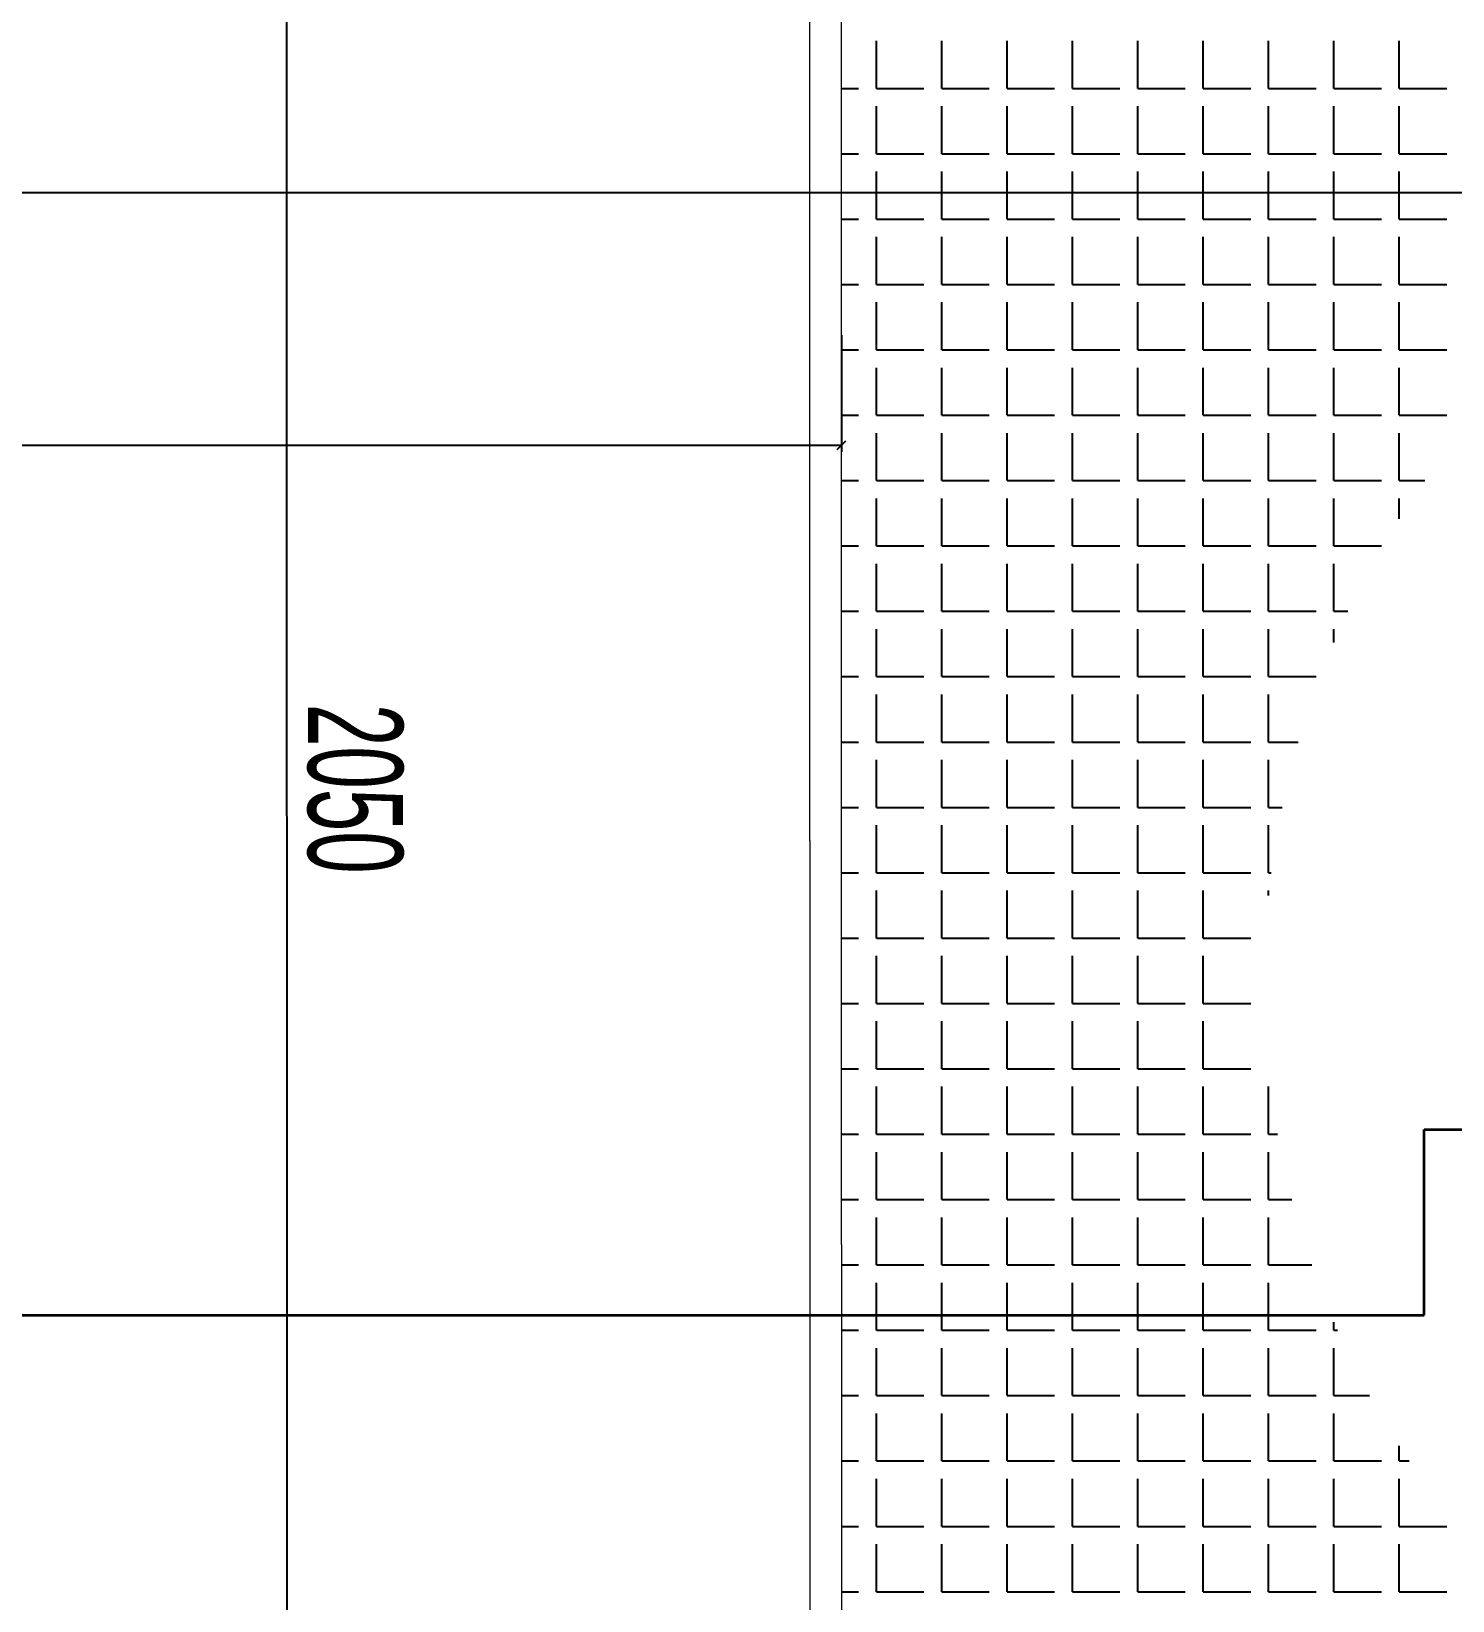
# Model space of a CAD drawing. Header units: inches. Extents: x -7543 to -822, y 102837 to 190349.
# Drawn here: x -837.23231 to -837.18746, y 102837.07522 to 102837.12474 of the extents above; entities that cross this region are included whole.
import ezdxf

# ---------------------------------------------------------------- set-up
doc = ezdxf.new("R2010")
doc.units = ezdxf.units.IN
doc.header["$MEASUREMENT"] = 0
doc.linetypes.add('ACAD_ISO03W100', pattern=[30, 12, -18])
doc.layers.get('0').update_dxf_attribs({"lineweight": 25})
doc.layers.add('BALKON', color=7, linetype='Continuous', lineweight=20, true_color=0xffaaa9)
doc.layers.add('DUVAR', color=7, linetype='Continuous', lineweight=35, true_color=0xfc4642)
doc.layers.add('ICOL', color=55, linetype='Continuous', lineweight=25)
doc.layers.add('TARAMA', color=8, linetype='Continuous', lineweight=25)
doc.styles.add('OLCU', font='tromand.shx', dxfattribs={"width": 0.6, "height": 12})

msp = doc.modelspace()

# ---------------------------------------------------------------- linework, layer by layer
at = {"color": 0, "linetype": 'ByBlock', "lineweight": -2}
msp.add_line((-837.206881, 102837.111546), (-837.206611, 102837.111816), dxfattribs=at)
at = {"layer": 'BALKON'}
for p, q in [((-837.207746, 102837.099212), (-837.207746, 102837.136587)), ((-837.206746, 102837.086462), (-837.206746, 102837.136587)), ((-837.207746, 102837.099212), (-837.207746, 102837.049087)), ((-837.206746, 102837.086462), (-837.206746, 102837.049087))]:
    msp.add_line(p, q, dxfattribs=at)
at = {"layer": 'DUVAR', "linetype": 'ACAD_ISO03W100'}
for p, q in [((-837.188363, 102837.084224), (-837.188363, 102837.090087)), ((-837.188363, 102837.090087), (-837.126708, 102837.090087)), ((-837.297629, 102837.084224), (-837.188363, 102837.084224))]:
    msp.add_line(p, q, dxfattribs=at)
at = {"layer": 'ICOL'}
for p, q in [((-837.224233, 102837.049105), (-837.224248, 102837.151587)), ((-837.339871, 102837.119659), (-837.146121, 102837.119659)), ((-837.279246, 102837.111681), (-837.206746, 102837.111681))]:
    msp.add_line(p, q, dxfattribs=at)
at = {"layer": 'ICOL', "color": 53}
msp.add_line((-837.206746, 102837.115158), (-837.206746, 102837.111471), dxfattribs=at)
at = {"layer": 'TARAMA'}
for p, q in [((-837.205645, 102837.12294), (-837.205645, 102837.12444)), ((-837.203582, 102837.12294), (-837.203582, 102837.12444)), ((-837.20152, 102837.12294), (-837.20152, 102837.12444)), ((-837.199457, 102837.12294), (-837.199457, 102837.12444)), ((-837.197395, 102837.12294), (-837.197395, 102837.12444)), ((-837.195332, 102837.12294), (-837.195332, 102837.12444)), ((-837.19327, 102837.12294), (-837.19327, 102837.12444)), ((-837.191207, 102837.12294), (-837.191207, 102837.12444)), ((-837.189145, 102837.12294), (-837.189145, 102837.12444)), ((-837.206746, 102837.12294), (-837.206207, 102837.12294)), ((-837.205645, 102837.12294), (-837.204145, 102837.12294)), ((-837.203582, 102837.12294), (-837.202082, 102837.12294)), ((-837.20152, 102837.12294), (-837.20002, 102837.12294)), ((-837.199457, 102837.12294), (-837.197957, 102837.12294)), ((-837.197395, 102837.12294), (-837.195895, 102837.12294)), ((-837.195332, 102837.12294), (-837.193832, 102837.12294)), ((-837.19327, 102837.12294), (-837.19177, 102837.12294)), ((-837.191207, 102837.12294), (-837.189707, 102837.12294)), ((-837.189145, 102837.12294), (-837.187645, 102837.12294)), ((-837.205645, 102837.120878), (-837.205645, 102837.122378)), ((-837.203582, 102837.120878), (-837.203582, 102837.122378)), ((-837.20152, 102837.120878), (-837.20152, 102837.122378)), ((-837.199457, 102837.120878), (-837.199457, 102837.122378)), ((-837.197395, 102837.120878), (-837.197395, 102837.122378)), ((-837.195332, 102837.120878), (-837.195332, 102837.122378)), ((-837.19327, 102837.120878), (-837.19327, 102837.122378)), ((-837.191207, 102837.120878), (-837.191207, 102837.122378)), ((-837.189145, 102837.120878), (-837.189145, 102837.122378)), ((-837.206746, 102837.120878), (-837.206207, 102837.120878)), ((-837.205645, 102837.120878), (-837.204145, 102837.120878)), ((-837.203582, 102837.120878), (-837.202082, 102837.120878)), ((-837.20152, 102837.120878), (-837.20002, 102837.120878)), ((-837.199457, 102837.120878), (-837.197957, 102837.120878)), ((-837.197395, 102837.120878), (-837.195895, 102837.120878)), ((-837.195332, 102837.120878), (-837.193832, 102837.120878)), ((-837.19327, 102837.120878), (-837.19177, 102837.120878)), ((-837.191207, 102837.120878), (-837.189707, 102837.120878)), ((-837.189145, 102837.120878), (-837.187645, 102837.120878)), ((-837.205645, 102837.118815), (-837.205645, 102837.120315)), ((-837.203582, 102837.118815), (-837.203582, 102837.120315)), ((-837.20152, 102837.118815), (-837.20152, 102837.120315)), ((-837.199457, 102837.118815), (-837.199457, 102837.120315)), ((-837.197395, 102837.118815), (-837.197395, 102837.120315)), ((-837.195332, 102837.118815), (-837.195332, 102837.120315)), ((-837.19327, 102837.118815), (-837.19327, 102837.120315)), ((-837.191207, 102837.118815), (-837.191207, 102837.120315)), ((-837.189145, 102837.118815), (-837.189145, 102837.120315)), ((-837.206746, 102837.118815), (-837.206207, 102837.118815)), ((-837.205645, 102837.118815), (-837.204145, 102837.118815)), ((-837.203582, 102837.118815), (-837.202082, 102837.118815)), ((-837.20152, 102837.118815), (-837.20002, 102837.118815)), ((-837.199457, 102837.118815), (-837.197957, 102837.118815)), ((-837.197395, 102837.118815), (-837.195895, 102837.118815)), ((-837.195332, 102837.118815), (-837.193832, 102837.118815)), ((-837.19327, 102837.118815), (-837.19177, 102837.118815)), ((-837.191207, 102837.118815), (-837.189707, 102837.118815)), ((-837.189145, 102837.118815), (-837.187645, 102837.118815)), ((-837.205645, 102837.116753), (-837.205645, 102837.118253)), ((-837.203582, 102837.116753), (-837.203582, 102837.118253)), ((-837.20152, 102837.116753), (-837.20152, 102837.118253)), ((-837.199457, 102837.116753), (-837.199457, 102837.118253)), ((-837.197395, 102837.116753), (-837.197395, 102837.118253)), ((-837.195332, 102837.116753), (-837.195332, 102837.118253)), ((-837.19327, 102837.116753), (-837.19327, 102837.118253)), ((-837.191207, 102837.116753), (-837.191207, 102837.118253)), ((-837.189145, 102837.116753), (-837.189145, 102837.118253)), ((-837.206746, 102837.116753), (-837.206207, 102837.116753)), ((-837.205645, 102837.116753), (-837.204145, 102837.116753)), ((-837.203582, 102837.116753), (-837.202082, 102837.116753)), ((-837.20152, 102837.116753), (-837.20002, 102837.116753)), ((-837.199457, 102837.116753), (-837.197957, 102837.116753)), ((-837.197395, 102837.116753), (-837.195895, 102837.116753)), ((-837.195332, 102837.116753), (-837.193832, 102837.116753)), ((-837.19327, 102837.116753), (-837.19177, 102837.116753)), ((-837.191207, 102837.116753), (-837.189707, 102837.116753)), ((-837.189145, 102837.116753), (-837.187645, 102837.116753)), ((-837.205645, 102837.11469), (-837.205645, 102837.11619)), ((-837.203582, 102837.11469), (-837.203582, 102837.11619)), ((-837.20152, 102837.11469), (-837.20152, 102837.11619)), ((-837.199457, 102837.11469), (-837.199457, 102837.11619)), ((-837.197395, 102837.11469), (-837.197395, 102837.11619)), ((-837.195332, 102837.11469), (-837.195332, 102837.11619)), ((-837.19327, 102837.11469), (-837.19327, 102837.11619)), ((-837.191207, 102837.11469), (-837.191207, 102837.11619)), ((-837.189145, 102837.11469), (-837.189145, 102837.11619)), ((-837.206746, 102837.11469), (-837.206207, 102837.11469)), ((-837.205645, 102837.11469), (-837.204145, 102837.11469)), ((-837.203582, 102837.11469), (-837.202082, 102837.11469)), ((-837.20152, 102837.11469), (-837.20002, 102837.11469)), ((-837.199457, 102837.11469), (-837.197957, 102837.11469)), ((-837.197395, 102837.11469), (-837.195895, 102837.11469)), ((-837.195332, 102837.11469), (-837.193832, 102837.11469)), ((-837.19327, 102837.11469), (-837.19177, 102837.11469)), ((-837.191207, 102837.11469), (-837.189707, 102837.11469)), ((-837.189145, 102837.11469), (-837.187645, 102837.11469)), ((-837.205645, 102837.112628), (-837.205645, 102837.114128)), ((-837.203582, 102837.112628), (-837.203582, 102837.114128)), ((-837.20152, 102837.112628), (-837.20152, 102837.114128)), ((-837.199457, 102837.112628), (-837.199457, 102837.114128)), ((-837.197395, 102837.112628), (-837.197395, 102837.114128)), ((-837.195332, 102837.112628), (-837.195332, 102837.114128)), ((-837.19327, 102837.112628), (-837.19327, 102837.114128)), ((-837.191207, 102837.112628), (-837.191207, 102837.114128)), ((-837.189145, 102837.112628), (-837.189145, 102837.114128)), ((-837.206746, 102837.112628), (-837.206207, 102837.112628)), ((-837.205645, 102837.112628), (-837.204145, 102837.112628)), ((-837.203582, 102837.112628), (-837.202082, 102837.112628)), ((-837.20152, 102837.112628), (-837.20002, 102837.112628)), ((-837.199457, 102837.112628), (-837.197957, 102837.112628)), ((-837.197395, 102837.112628), (-837.195895, 102837.112628)), ((-837.195332, 102837.112628), (-837.193832, 102837.112628)), ((-837.19327, 102837.112628), (-837.19177, 102837.112628)), ((-837.191207, 102837.112628), (-837.189707, 102837.112628)), ((-837.189145, 102837.112628), (-837.187744, 102837.112628)), ((-837.187744, 102837.112628), (-837.187645, 102837.112628)), ((-837.205645, 102837.110565), (-837.205645, 102837.112065)), ((-837.203582, 102837.110565), (-837.203582, 102837.112065)), ((-837.20152, 102837.110565), (-837.20152, 102837.112065)), ((-837.199457, 102837.110565), (-837.199457, 102837.112065)), ((-837.197395, 102837.110565), (-837.197395, 102837.112065)), ((-837.195332, 102837.110565), (-837.195332, 102837.112065)), ((-837.19327, 102837.110565), (-837.19327, 102837.112065)), ((-837.191207, 102837.110717), (-837.191207, 102837.112065)), ((-837.189145, 102837.111795), (-837.189145, 102837.112065)), ((-837.189145, 102837.110565), (-837.189145, 102837.111795)), ((-837.206746, 102837.110565), (-837.206207, 102837.110565)), ((-837.205645, 102837.110565), (-837.204145, 102837.110565)), ((-837.203582, 102837.110565), (-837.202082, 102837.110565)), ((-837.20152, 102837.110565), (-837.20002, 102837.110565)), ((-837.199457, 102837.110565), (-837.197957, 102837.110565)), ((-837.197395, 102837.110565), (-837.195895, 102837.110565)), ((-837.195332, 102837.110565), (-837.193832, 102837.110565)), ((-837.19327, 102837.110565), (-837.19177, 102837.110565)), ((-837.191207, 102837.110565), (-837.191207, 102837.110717)), ((-837.191207, 102837.110565), (-837.189707, 102837.110565)), ((-837.189145, 102837.110565), (-837.188332, 102837.110565)), ((-837.205645, 102837.108503), (-837.205645, 102837.110003)), ((-837.203582, 102837.108503), (-837.203582, 102837.110003)), ((-837.20152, 102837.108503), (-837.20152, 102837.110003)), ((-837.199457, 102837.108503), (-837.199457, 102837.110003)), ((-837.197395, 102837.108503), (-837.197395, 102837.110003)), ((-837.195332, 102837.109032), (-837.195332, 102837.110003)), ((-837.19327, 102837.1098), (-837.19327, 102837.110003)), ((-837.19327, 102837.108503), (-837.19327, 102837.1098)), ((-837.191207, 102837.108503), (-837.191207, 102837.110003)), ((-837.189145, 102837.109361), (-837.189145, 102837.110003)), ((-837.195332, 102837.108503), (-837.195332, 102837.109032)), ((-837.206746, 102837.108503), (-837.206207, 102837.108503)), ((-837.205645, 102837.108503), (-837.204145, 102837.108503)), ((-837.203582, 102837.108503), (-837.202082, 102837.108503)), ((-837.20152, 102837.108503), (-837.20002, 102837.108503)), ((-837.199457, 102837.108503), (-837.197957, 102837.108503)), ((-837.197395, 102837.108503), (-837.197033, 102837.108503)), ((-837.197033, 102837.108503), (-837.195895, 102837.108503)), ((-837.195332, 102837.108503), (-837.193832, 102837.108503)), ((-837.19327, 102837.108503), (-837.19177, 102837.108503)), ((-837.191207, 102837.108503), (-837.189707, 102837.108503)), ((-837.205645, 102837.107148), (-837.205645, 102837.10794)), ((-837.203582, 102837.10728), (-837.203582, 102837.10794)), ((-837.20152, 102837.107531), (-837.20152, 102837.10794)), ((-837.199457, 102837.107904), (-837.199457, 102837.10794)), ((-837.199457, 102837.10644), (-837.199457, 102837.107904)), ((-837.197395, 102837.10644), (-837.197395, 102837.10794)), ((-837.195332, 102837.10644), (-837.195332, 102837.10794)), ((-837.19327, 102837.10644), (-837.19327, 102837.10794)), ((-837.191207, 102837.10644), (-837.191207, 102837.10794)), ((-837.205645, 102837.10644), (-837.205645, 102837.107148)), ((-837.203582, 102837.10644), (-837.203582, 102837.10728)), ((-837.20152, 102837.10644), (-837.20152, 102837.107531)), ((-837.206746, 102837.10644), (-837.206207, 102837.10644)), ((-837.205645, 102837.10644), (-837.204145, 102837.10644)), ((-837.203582, 102837.10644), (-837.202082, 102837.10644)), ((-837.20152, 102837.10644), (-837.20002, 102837.10644)), ((-837.199457, 102837.10644), (-837.197957, 102837.10644)), ((-837.197395, 102837.10644), (-837.195895, 102837.10644)), ((-837.195332, 102837.10644), (-837.193832, 102837.10644)), ((-837.19327, 102837.10644), (-837.19177, 102837.10644)), ((-837.191207, 102837.10644), (-837.190763, 102837.10644)), ((-837.205645, 102837.104378), (-837.205645, 102837.105878)), ((-837.203582, 102837.104378), (-837.203582, 102837.105878)), ((-837.20152, 102837.104378), (-837.20152, 102837.105878)), ((-837.199457, 102837.104378), (-837.199457, 102837.105878)), ((-837.197395, 102837.104378), (-837.197395, 102837.105878)), ((-837.195332, 102837.104378), (-837.195332, 102837.105878)), ((-837.19327, 102837.104378), (-837.19327, 102837.105878)), ((-837.191207, 102837.105457), (-837.191207, 102837.105878)), ((-837.206746, 102837.104378), (-837.206207, 102837.104378)), ((-837.205645, 102837.104378), (-837.204145, 102837.104378)), ((-837.203582, 102837.104378), (-837.202082, 102837.104378)), ((-837.20152, 102837.104378), (-837.20002, 102837.104378)), ((-837.199457, 102837.104378), (-837.197957, 102837.104378)), ((-837.197395, 102837.104378), (-837.195895, 102837.104378)), ((-837.195332, 102837.104378), (-837.193832, 102837.104378)), ((-837.19327, 102837.104378), (-837.19177, 102837.104378)), ((-837.205645, 102837.102315), (-837.205645, 102837.103815)), ((-837.203582, 102837.102315), (-837.203582, 102837.103815)), ((-837.20152, 102837.102315), (-837.20152, 102837.103815)), ((-837.199457, 102837.102315), (-837.199457, 102837.103815)), ((-837.197395, 102837.102315), (-837.197395, 102837.103815)), ((-837.195332, 102837.102315), (-837.195332, 102837.103815)), ((-837.19327, 102837.102315), (-837.19327, 102837.103815)), ((-837.206746, 102837.102315), (-837.206207, 102837.102315)), ((-837.205645, 102837.102315), (-837.204145, 102837.102315)), ((-837.203582, 102837.102315), (-837.202082, 102837.102315)), ((-837.20152, 102837.102315), (-837.20002, 102837.102315)), ((-837.199457, 102837.102315), (-837.197957, 102837.102315)), ((-837.197395, 102837.102315), (-837.195895, 102837.102315)), ((-837.195332, 102837.102315), (-837.193832, 102837.102315)), ((-837.19327, 102837.102315), (-837.192331, 102837.102315)), ((-837.205645, 102837.100253), (-837.205645, 102837.101753)), ((-837.203582, 102837.100253), (-837.203582, 102837.101753)), ((-837.20152, 102837.100253), (-837.20152, 102837.101753)), ((-837.199457, 102837.100253), (-837.199457, 102837.101753)), ((-837.197395, 102837.100253), (-837.197395, 102837.101753)), ((-837.195332, 102837.100253), (-837.195332, 102837.101753)), ((-837.19327, 102837.100253), (-837.19327, 102837.101753)), ((-837.206746, 102837.100253), (-837.206207, 102837.100253)), ((-837.205645, 102837.100253), (-837.204145, 102837.100253)), ((-837.203582, 102837.100253), (-837.202082, 102837.100253)), ((-837.20152, 102837.100253), (-837.20002, 102837.100253)), ((-837.199457, 102837.100253), (-837.197957, 102837.100253)), ((-837.197395, 102837.100253), (-837.195895, 102837.100253)), ((-837.195332, 102837.100253), (-837.193832, 102837.100253)), ((-837.19327, 102837.100253), (-837.192843, 102837.100253)), ((-837.205645, 102837.09819), (-837.205645, 102837.09969)), ((-837.203582, 102837.09819), (-837.203582, 102837.09969)), ((-837.20152, 102837.09819), (-837.20152, 102837.09969)), ((-837.199457, 102837.09819), (-837.199457, 102837.09969)), ((-837.197395, 102837.09819), (-837.197395, 102837.09969)), ((-837.195332, 102837.09819), (-837.195332, 102837.09969)), ((-837.19327, 102837.09819), (-837.19327, 102837.09969)), ((-837.206746, 102837.09819), (-837.206207, 102837.09819)), ((-837.205645, 102837.09819), (-837.204145, 102837.09819)), ((-837.203582, 102837.09819), (-837.202082, 102837.09819)), ((-837.20152, 102837.09819), (-837.20002, 102837.09819)), ((-837.199457, 102837.09819), (-837.197957, 102837.09819)), ((-837.197395, 102837.09819), (-837.195895, 102837.09819)), ((-837.195332, 102837.09819), (-837.193832, 102837.09819)), ((-837.19327, 102837.09819), (-837.193188, 102837.09819)), ((-837.205645, 102837.096128), (-837.205645, 102837.097628)), ((-837.203582, 102837.096128), (-837.203582, 102837.097628)), ((-837.20152, 102837.096128), (-837.20152, 102837.097628)), ((-837.199457, 102837.096128), (-837.199457, 102837.097628)), ((-837.197395, 102837.096128), (-837.197395, 102837.097628)), ((-837.195332, 102837.096128), (-837.195332, 102837.097628)), ((-837.19327, 102837.097474), (-837.19327, 102837.097628)), ((-837.206746, 102837.096128), (-837.206207, 102837.096128)), ((-837.205645, 102837.096128), (-837.204145, 102837.096128)), ((-837.203582, 102837.096128), (-837.202082, 102837.096128)), ((-837.20152, 102837.096128), (-837.20002, 102837.096128)), ((-837.199457, 102837.096128), (-837.197957, 102837.096128)), ((-837.197395, 102837.096128), (-837.195895, 102837.096128)), ((-837.195332, 102837.096128), (-837.193832, 102837.096128)), ((-837.205645, 102837.094065), (-837.205645, 102837.095565)), ((-837.203582, 102837.094065), (-837.203582, 102837.095565)), ((-837.20152, 102837.094065), (-837.20152, 102837.095565)), ((-837.199457, 102837.094065), (-837.199457, 102837.095565)), ((-837.197395, 102837.094065), (-837.197395, 102837.095565)), ((-837.195332, 102837.094065), (-837.195332, 102837.095565)), ((-837.206746, 102837.094065), (-837.206207, 102837.094065)), ((-837.205645, 102837.094065), (-837.204145, 102837.094065)), ((-837.203582, 102837.094065), (-837.202082, 102837.094065)), ((-837.20152, 102837.094065), (-837.20002, 102837.094065)), ((-837.199457, 102837.094065), (-837.197957, 102837.094065)), ((-837.197395, 102837.094065), (-837.195895, 102837.094065)), ((-837.195332, 102837.094065), (-837.193832, 102837.094065)), ((-837.205645, 102837.092003), (-837.205645, 102837.093503)), ((-837.203582, 102837.092003), (-837.203582, 102837.093503)), ((-837.20152, 102837.092003), (-837.20152, 102837.093503)), ((-837.199457, 102837.092003), (-837.199457, 102837.093503)), ((-837.197395, 102837.092003), (-837.197395, 102837.093503)), ((-837.195332, 102837.092003), (-837.195332, 102837.093503)), ((-837.206746, 102837.092003), (-837.206207, 102837.092003)), ((-837.205645, 102837.092003), (-837.204145, 102837.092003)), ((-837.203582, 102837.092003), (-837.202082, 102837.092003)), ((-837.20152, 102837.092003), (-837.20002, 102837.092003)), ((-837.199457, 102837.092003), (-837.197957, 102837.092003)), ((-837.197395, 102837.092003), (-837.195895, 102837.092003)), ((-837.195332, 102837.092003), (-837.193832, 102837.092003)), ((-837.205645, 102837.08994), (-837.205645, 102837.09144)), ((-837.203582, 102837.08994), (-837.203582, 102837.09144)), ((-837.20152, 102837.08994), (-837.20152, 102837.09144)), ((-837.199457, 102837.08994), (-837.199457, 102837.09144)), ((-837.197395, 102837.08994), (-837.197395, 102837.09144)), ((-837.195332, 102837.08994), (-837.195332, 102837.09144)), ((-837.19327, 102837.08994), (-837.19327, 102837.09144)), ((-837.206746, 102837.08994), (-837.206207, 102837.08994)), ((-837.205645, 102837.08994), (-837.204145, 102837.08994)), ((-837.203582, 102837.08994), (-837.202082, 102837.08994)), ((-837.20152, 102837.08994), (-837.20002, 102837.08994)), ((-837.199457, 102837.08994), (-837.197957, 102837.08994)), ((-837.197395, 102837.08994), (-837.195895, 102837.08994)), ((-837.195332, 102837.08994), (-837.193832, 102837.08994)), ((-837.19327, 102837.08994), (-837.192982, 102837.08994)), ((-837.205645, 102837.087878), (-837.205645, 102837.089378)), ((-837.203582, 102837.087878), (-837.203582, 102837.089378)), ((-837.20152, 102837.087878), (-837.20152, 102837.089378)), ((-837.199457, 102837.087878), (-837.199457, 102837.089378)), ((-837.197395, 102837.087878), (-837.197395, 102837.089378)), ((-837.195332, 102837.087878), (-837.195332, 102837.089378)), ((-837.19327, 102837.087878), (-837.19327, 102837.089378)), ((-837.206746, 102837.087878), (-837.206207, 102837.087878)), ((-837.205645, 102837.087878), (-837.204145, 102837.087878)), ((-837.203582, 102837.087878), (-837.202082, 102837.087878)), ((-837.20152, 102837.087878), (-837.20002, 102837.087878)), ((-837.199457, 102837.087878), (-837.197957, 102837.087878)), ((-837.197395, 102837.087878), (-837.195895, 102837.087878)), ((-837.195332, 102837.087878), (-837.193832, 102837.087878)), ((-837.19327, 102837.087878), (-837.19253, 102837.087878)), ((-837.205645, 102837.085815), (-837.205645, 102837.087315)), ((-837.203582, 102837.085815), (-837.203582, 102837.087315)), ((-837.20152, 102837.085815), (-837.20152, 102837.087315)), ((-837.199457, 102837.085815), (-837.199457, 102837.087315)), ((-837.197395, 102837.085815), (-837.197395, 102837.087315)), ((-837.195332, 102837.085815), (-837.195332, 102837.087315)), ((-837.19327, 102837.085815), (-837.19327, 102837.087315)), ((-837.206746, 102837.085815), (-837.206207, 102837.085815)), ((-837.205645, 102837.085815), (-837.204145, 102837.085815)), ((-837.203582, 102837.085815), (-837.202082, 102837.085815)), ((-837.20152, 102837.085815), (-837.20002, 102837.085815)), ((-837.199457, 102837.085815), (-837.197957, 102837.085815)), ((-837.197395, 102837.085815), (-837.195895, 102837.085815)), ((-837.195332, 102837.085815), (-837.193832, 102837.085815)), ((-837.19327, 102837.085815), (-837.191905, 102837.085815)), ((-837.205645, 102837.083753), (-837.205645, 102837.085253)), ((-837.203582, 102837.083753), (-837.203582, 102837.085253)), ((-837.20152, 102837.083753), (-837.20152, 102837.085253)), ((-837.199457, 102837.083753), (-837.199457, 102837.085253)), ((-837.197395, 102837.083753), (-837.197395, 102837.085253)), ((-837.195332, 102837.083753), (-837.195332, 102837.085253)), ((-837.19327, 102837.083753), (-837.19327, 102837.085253)), ((-837.191207, 102837.083753), (-837.191207, 102837.084012)), ((-837.206746, 102837.083753), (-837.206207, 102837.083753)), ((-837.205645, 102837.083753), (-837.204145, 102837.083753)), ((-837.203582, 102837.083753), (-837.202082, 102837.083753)), ((-837.20152, 102837.083753), (-837.20002, 102837.083753)), ((-837.199457, 102837.083753), (-837.197957, 102837.083753)), ((-837.197395, 102837.083753), (-837.195895, 102837.083753)), ((-837.195332, 102837.083753), (-837.193832, 102837.083753)), ((-837.19327, 102837.083753), (-837.19177, 102837.083753)), ((-837.191207, 102837.083753), (-837.191095, 102837.083753)), ((-837.205645, 102837.08169), (-837.205645, 102837.08319)), ((-837.203582, 102837.08169), (-837.203582, 102837.08319)), ((-837.20152, 102837.08169), (-837.20152, 102837.08319)), ((-837.199457, 102837.08169), (-837.199457, 102837.08319)), ((-837.197395, 102837.08169), (-837.197395, 102837.08319)), ((-837.195332, 102837.08169), (-837.195332, 102837.08319)), ((-837.19327, 102837.08169), (-837.19327, 102837.08319)), ((-837.191207, 102837.08169), (-837.191207, 102837.08319)), ((-837.206746, 102837.08169), (-837.206207, 102837.08169)), ((-837.205645, 102837.08169), (-837.204145, 102837.08169)), ((-837.203582, 102837.08169), (-837.202082, 102837.08169)), ((-837.20152, 102837.08169), (-837.20002, 102837.08169)), ((-837.199457, 102837.08169), (-837.197957, 102837.08169)), ((-837.197395, 102837.08169), (-837.195895, 102837.08169)), ((-837.195332, 102837.08169), (-837.193832, 102837.08169)), ((-837.19327, 102837.08169), (-837.19177, 102837.08169)), ((-837.191207, 102837.08169), (-837.190079, 102837.08169)), ((-837.205645, 102837.079628), (-837.205645, 102837.081128)), ((-837.203582, 102837.079628), (-837.203582, 102837.081128)), ((-837.20152, 102837.079628), (-837.20152, 102837.081128)), ((-837.199457, 102837.079628), (-837.199457, 102837.081128)), ((-837.197395, 102837.079628), (-837.197395, 102837.081128)), ((-837.195332, 102837.079628), (-837.195332, 102837.081128)), ((-837.19327, 102837.079628), (-837.19327, 102837.081128)), ((-837.191207, 102837.079628), (-837.191207, 102837.081128)), ((-837.189145, 102837.079628), (-837.189145, 102837.080108)), ((-837.206746, 102837.079628), (-837.206207, 102837.079628)), ((-837.205645, 102837.079628), (-837.204145, 102837.079628)), ((-837.203582, 102837.079628), (-837.202082, 102837.079628)), ((-837.20152, 102837.079628), (-837.20002, 102837.079628)), ((-837.199457, 102837.079628), (-837.197957, 102837.079628)), ((-837.197395, 102837.079628), (-837.195895, 102837.079628)), ((-837.195332, 102837.079628), (-837.193832, 102837.079628)), ((-837.19327, 102837.079628), (-837.19177, 102837.079628)), ((-837.191207, 102837.079628), (-837.189707, 102837.079628)), ((-837.189145, 102837.079628), (-837.188832, 102837.079628)), ((-837.205645, 102837.078736), (-837.205645, 102837.079065)), ((-837.203582, 102837.078736), (-837.203582, 102837.079065)), ((-837.20152, 102837.078736), (-837.20152, 102837.079065)), ((-837.199457, 102837.078736), (-837.199457, 102837.079065)), ((-837.197395, 102837.078736), (-837.197395, 102837.079065)), ((-837.195332, 102837.078736), (-837.195332, 102837.079065)), ((-837.19327, 102837.078736), (-837.19327, 102837.079065)), ((-837.191207, 102837.078736), (-837.191207, 102837.079065)), ((-837.189145, 102837.078736), (-837.189145, 102837.079065)), ((-837.205645, 102837.077565), (-837.205645, 102837.078736)), ((-837.203582, 102837.077565), (-837.203582, 102837.078736)), ((-837.20152, 102837.077565), (-837.20152, 102837.078736)), ((-837.199457, 102837.077565), (-837.199457, 102837.078736)), ((-837.197395, 102837.077565), (-837.197395, 102837.078736)), ((-837.195332, 102837.077565), (-837.195332, 102837.078736)), ((-837.19327, 102837.077565), (-837.19327, 102837.078736)), ((-837.191207, 102837.077565), (-837.191207, 102837.078736)), ((-837.189145, 102837.077565), (-837.189145, 102837.078736)), ((-837.206746, 102837.077565), (-837.206207, 102837.077565)), ((-837.205645, 102837.077565), (-837.204145, 102837.077565)), ((-837.203582, 102837.077565), (-837.202082, 102837.077565)), ((-837.20152, 102837.077565), (-837.20002, 102837.077565)), ((-837.199457, 102837.077565), (-837.197957, 102837.077565)), ((-837.197395, 102837.077565), (-837.195895, 102837.077565)), ((-837.195332, 102837.077565), (-837.193832, 102837.077565)), ((-837.19327, 102837.077565), (-837.19177, 102837.077565)), ((-837.191207, 102837.077565), (-837.189707, 102837.077565)), ((-837.189145, 102837.077565), (-837.187645, 102837.077565)), ((-837.205645, 102837.075503), (-837.205645, 102837.077003)), ((-837.203582, 102837.075503), (-837.203582, 102837.077003)), ((-837.20152, 102837.075503), (-837.20152, 102837.077003)), ((-837.199457, 102837.075503), (-837.199457, 102837.077003)), ((-837.197395, 102837.075503), (-837.197395, 102837.077003)), ((-837.195332, 102837.075503), (-837.195332, 102837.077003)), ((-837.19327, 102837.075503), (-837.19327, 102837.077003)), ((-837.191207, 102837.075503), (-837.191207, 102837.077003)), ((-837.189145, 102837.075503), (-837.189145, 102837.077003)), ((-837.206746, 102837.075503), (-837.206207, 102837.075503)), ((-837.205645, 102837.075503), (-837.204145, 102837.075503)), ((-837.203582, 102837.075503), (-837.202082, 102837.075503)), ((-837.20152, 102837.075503), (-837.20002, 102837.075503)), ((-837.199457, 102837.075503), (-837.197957, 102837.075503)), ((-837.197395, 102837.075503), (-837.195895, 102837.075503)), ((-837.195332, 102837.075503), (-837.193832, 102837.075503)), ((-837.19327, 102837.075503), (-837.19177, 102837.075503)), ((-837.191207, 102837.075503), (-837.189707, 102837.075503)), ((-837.189145, 102837.075503), (-837.187645, 102837.075503))]:
    msp.add_line(p, q, dxfattribs=at)

# ---------------------------------------------------------------- texts
at = {"layer": 'ICOL', "style": 'OLCU', "width": 0.6}
msp.add_text('2050', height=0.003, rotation=270.0083, dxfattribs=at).set_placement((-837.223581, 102837.103517))

doc.saveas('drawing.dxf')
